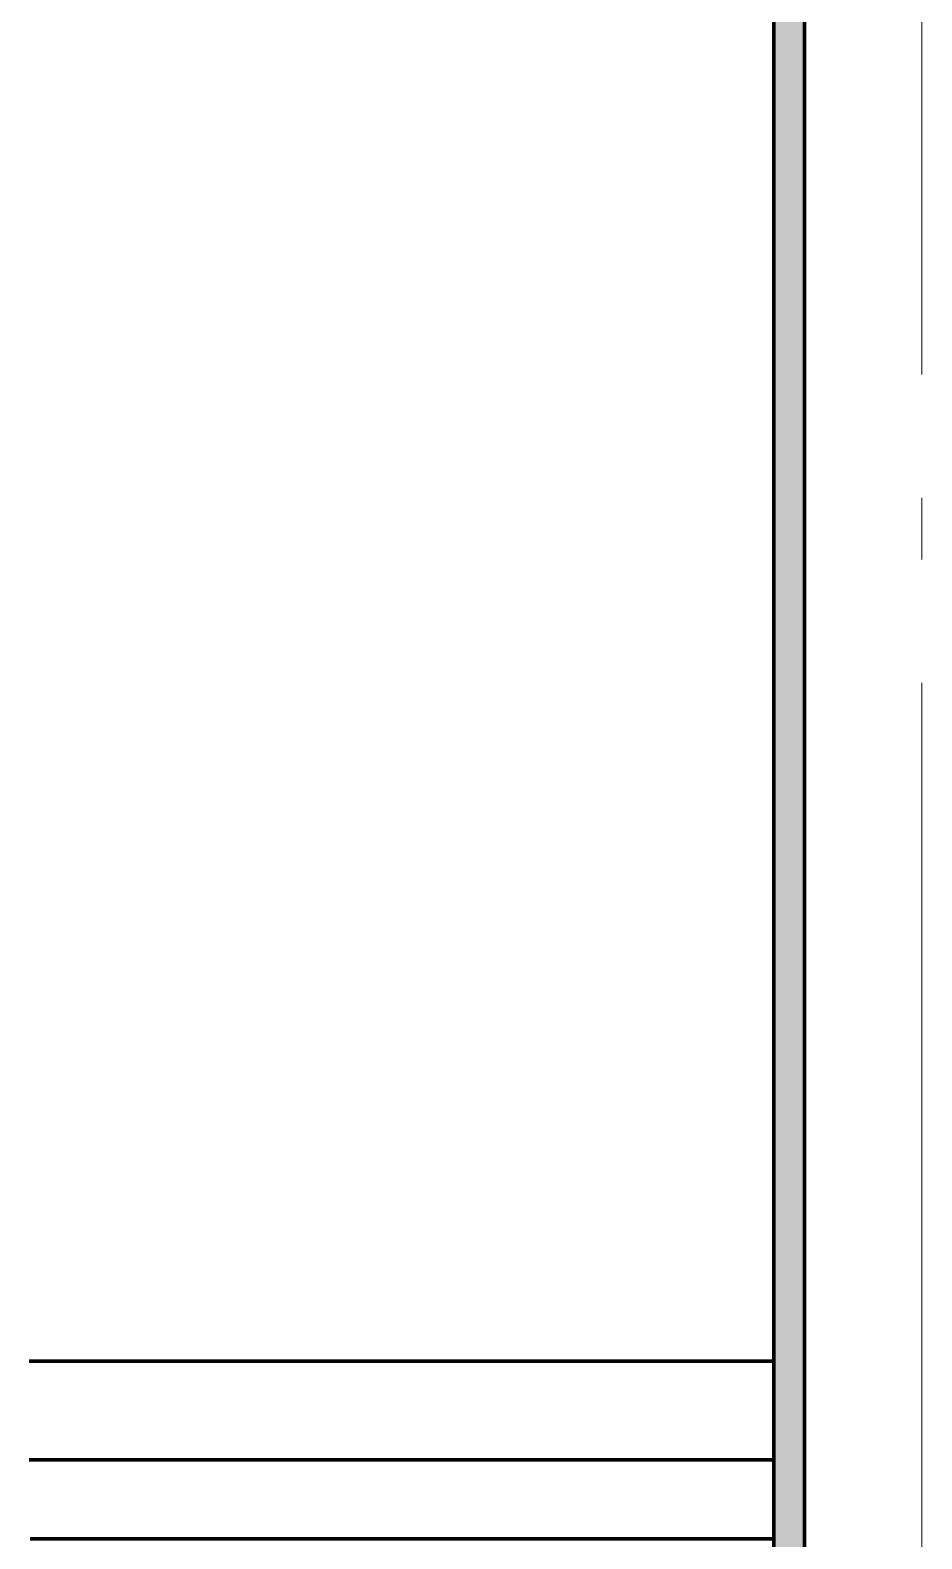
# Model space of a CAD drawing. Header units: millimetres. Extents: x 0 to 2208, y 0 to 420.
# Drawn here: x 575.54 to 590, y 152.98 to 177.45 of the extents above; entities that cross this region are included whole.
import ezdxf

# ---------------------------------------------------------------- set-up
doc = ezdxf.new("R2010")
doc.units = ezdxf.units.MM
doc.linetypes.add('IRAM-F-TRAZO-PUNTO', pattern=[20, 15, -2, 1, -2])
for name, color, linetype, lineweight in [('01-VISIBLE', 7, 'CONTINUOUS', 70), ('03-EJE', 1, 'IRAM-F-TRAZO-PUNTO', 18), ('05-RAYADO', 8, 'CONTINUOUS', 18)]:
    doc.layers.add(name, color=color, linetype=linetype, lineweight=lineweight)

msp = doc.modelspace()

# ---------------------------------------------------------------- hatches: boundary and pattern name
at = {"layer": '05-RAYADO'}
h = msp.add_hatch(color=7, dxfattribs=at)
h.dxf.hatch_style = 1
h.paths.add_polyline_path([(588.1, 142.505), (587.6, 142.505), (587.6, 274.735), (588.1, 274.735)])

# ---------------------------------------------------------------- linework, layer by layer
at = {"layer": '01-VISIBLE'}
for p, q in [((587.6, 142.505), (587.6, 274.735)), ((588.1, 142.505), (588.1, 274.735))]:
    msp.add_line(p, q, dxfattribs=at)
for points in [[(587.6, 155.865), (587.54, 155.865), (587.48, 155.865), (587.42, 155.865), (587.36, 155.865), (587.3, 155.865), (587.24, 155.865), (587.179, 155.865), (587.119, 155.865), (587.059, 155.865), (586.999, 155.865), (586.939, 155.865), (586.879, 155.865), (586.819, 155.865), (586.759, 155.865), (586.699, 155.865), (586.639, 155.865), (586.579, 155.865), (586.519, 155.865), (586.459, 155.865), (586.398, 155.865), (586.338, 155.865), (586.278, 155.865), (586.218, 155.865), (586.158, 155.865), (586.098, 155.865), (586.038, 155.865), (585.978, 155.865), (585.918, 155.865), (585.858, 155.865), (585.798, 155.865), (585.738, 155.865), (585.678, 155.865), (585.618, 155.865), (585.557, 155.865), (585.497, 155.865), (585.437, 155.865), (585.377, 155.865), (585.317, 155.865), (585.257, 155.865), (585.197, 155.865), (585.137, 155.865), (585.077, 155.865), (585.017, 155.865), (584.957, 155.865), (584.897, 155.865), (584.837, 155.865), (584.776, 155.865), (584.716, 155.865), (584.656, 155.865), (584.596, 155.865), (584.536, 155.865), (584.476, 155.865), (584.416, 155.865), (584.356, 155.865), (584.296, 155.865), (584.236, 155.865), (584.176, 155.865), (584.116, 155.865), (584.056, 155.865), (583.995, 155.865), (583.935, 155.865), (583.875, 155.865), (583.815, 155.865), (583.755, 155.865), (583.695, 155.865), (583.635, 155.865), (583.575, 155.865), (583.515, 155.865), (583.455, 155.865), (583.395, 155.865), (583.335, 155.865), (583.275, 155.865), (583.215, 155.865), (583.154, 155.865), (583.094, 155.865), (583.034, 155.865), (582.974, 155.865), (582.914, 155.865), (582.854, 155.865), (582.794, 155.865), (582.734, 155.865), (582.674, 155.865), (582.614, 155.865), (582.554, 155.865), (582.494, 155.865), (582.434, 155.865), (582.373, 155.865), (582.313, 155.865), (582.253, 155.865), (582.193, 155.865), (582.133, 155.865), (582.073, 155.865), (582.013, 155.865), (581.953, 155.865), (581.893, 155.865), (581.833, 155.865), (581.773, 155.865), (581.713, 155.865), (581.653, 155.865), (581.592, 155.865), (581.532, 155.865), (581.472, 155.865), (581.412, 155.865), (581.352, 155.865), (581.292, 155.865), (581.232, 155.865), (581.172, 155.865), (581.112, 155.865), (581.052, 155.865), (580.992, 155.865), (580.932, 155.865), (580.872, 155.865), (580.812, 155.865), (580.751, 155.865), (580.691, 155.865), (580.631, 155.865), (580.571, 155.865), (580.511, 155.865), (580.451, 155.865), (580.391, 155.865), (580.331, 155.865), (580.271, 155.865), (580.211, 155.865), (580.151, 155.865), (580.091, 155.865), (580.031, 155.865), (579.97, 155.865), (579.91, 155.865), (579.85, 155.865), (579.79, 155.865), (579.73, 155.865), (579.67, 155.865), (579.61, 155.865), (579.55, 155.865), (579.49, 155.865), (579.43, 155.865), (579.37, 155.865), (579.31, 155.865), (579.25, 155.865), (579.189, 155.865), (579.129, 155.865), (579.069, 155.865), (579.009, 155.865), (578.949, 155.865), (578.889, 155.865), (578.829, 155.865), (578.769, 155.865), (578.709, 155.865), (578.649, 155.865), (578.589, 155.865), (578.529, 155.865), (578.469, 155.865), (578.408, 155.865), (578.348, 155.865), (578.288, 155.865), (578.228, 155.865), (578.168, 155.865), (578.108, 155.865), (578.048, 155.865), (577.988, 155.865), (577.928, 155.865), (577.868, 155.865), (577.808, 155.865), (577.748, 155.865), (577.688, 155.865), (577.628, 155.865), (577.567, 155.865), (577.507, 155.865), (577.447, 155.865), (577.387, 155.865), (577.327, 155.865), (577.267, 155.865), (577.207, 155.865), (577.147, 155.865), (577.087, 155.865), (577.027, 155.865), (576.967, 155.865), (576.907, 155.865), (576.847, 155.865), (576.786, 155.865), (576.726, 155.865), (576.666, 155.865), (576.606, 155.865), (576.546, 155.865), (576.486, 155.865), (576.426, 155.865), (576.366, 155.865), (576.306, 155.865), (576.246, 155.865), (576.186, 155.865), (576.126, 155.865), (576.066, 155.865), (576.005, 155.865), (575.945, 155.865), (575.885, 155.865), (575.825, 155.865), (575.765, 155.865), (575.705, 155.865), (575.645, 155.865), (575.585, 155.865), (575.525, 155.865)], [(587.6, 154.265), (587.54, 154.265), (587.48, 154.265), (587.42, 154.265), (587.36, 154.265), (587.3, 154.265), (587.24, 154.265), (587.179, 154.265), (587.119, 154.265), (587.059, 154.265), (586.999, 154.265), (586.939, 154.265), (586.879, 154.265), (586.819, 154.265), (586.759, 154.265), (586.699, 154.265), (586.639, 154.265), (586.579, 154.265), (586.519, 154.265), (586.459, 154.265), (586.398, 154.265), (586.338, 154.265), (586.278, 154.265), (586.218, 154.265), (586.158, 154.265), (586.098, 154.265), (586.038, 154.265), (585.978, 154.265), (585.918, 154.265), (585.858, 154.265), (585.798, 154.265), (585.738, 154.265), (585.678, 154.265), (585.618, 154.265), (585.557, 154.265), (585.497, 154.265), (585.437, 154.265), (585.377, 154.265), (585.317, 154.265), (585.257, 154.265), (585.197, 154.265), (585.137, 154.265), (585.077, 154.265), (585.017, 154.265), (584.957, 154.265), (584.897, 154.265), (584.837, 154.265), (584.776, 154.265), (584.716, 154.265), (584.656, 154.265), (584.596, 154.265), (584.536, 154.265), (584.476, 154.265), (584.416, 154.265), (584.356, 154.265), (584.296, 154.265), (584.236, 154.265), (584.176, 154.265), (584.116, 154.265), (584.056, 154.265), (583.995, 154.265), (583.935, 154.265), (583.875, 154.265), (583.815, 154.265), (583.755, 154.265), (583.695, 154.265), (583.635, 154.265), (583.575, 154.265), (583.515, 154.265), (583.455, 154.265), (583.395, 154.265), (583.335, 154.265), (583.275, 154.265), (583.215, 154.265), (583.154, 154.265), (583.094, 154.265), (583.034, 154.265), (582.974, 154.265), (582.914, 154.265), (582.854, 154.265), (582.794, 154.265), (582.734, 154.265), (582.674, 154.265), (582.614, 154.265), (582.554, 154.265), (582.494, 154.265), (582.434, 154.265), (582.373, 154.265), (582.313, 154.265), (582.253, 154.265), (582.193, 154.265), (582.133, 154.265), (582.073, 154.265), (582.013, 154.265), (581.953, 154.265), (581.893, 154.265), (581.833, 154.265), (581.773, 154.265), (581.713, 154.265), (581.653, 154.265), (581.592, 154.265), (581.532, 154.265), (581.472, 154.265), (581.412, 154.265), (581.352, 154.265), (581.292, 154.265), (581.232, 154.265), (581.172, 154.265), (581.112, 154.265), (581.052, 154.265), (580.992, 154.265), (580.932, 154.265), (580.872, 154.265), (580.812, 154.265), (580.751, 154.265), (580.691, 154.265), (580.631, 154.265), (580.571, 154.265), (580.511, 154.265), (580.451, 154.265), (580.391, 154.265), (580.331, 154.265), (580.271, 154.265), (580.211, 154.265), (580.151, 154.265), (580.091, 154.265), (580.031, 154.265), (579.97, 154.265), (579.91, 154.265), (579.85, 154.265), (579.79, 154.265), (579.73, 154.265), (579.67, 154.265), (579.61, 154.265), (579.55, 154.265), (579.49, 154.265), (579.43, 154.265), (579.37, 154.265), (579.31, 154.265), (579.25, 154.265), (579.189, 154.265), (579.129, 154.265), (579.069, 154.265), (579.009, 154.265), (578.949, 154.265), (578.889, 154.265), (578.829, 154.265), (578.769, 154.265), (578.709, 154.265), (578.649, 154.265), (578.589, 154.265), (578.529, 154.265), (578.469, 154.265), (578.408, 154.265), (578.348, 154.265), (578.288, 154.265), (578.228, 154.265), (578.168, 154.265), (578.108, 154.265), (578.048, 154.265), (577.988, 154.265), (577.928, 154.265), (577.868, 154.265), (577.808, 154.265), (577.748, 154.265), (577.688, 154.265), (577.628, 154.265), (577.567, 154.265), (577.507, 154.265), (577.447, 154.265), (577.387, 154.265), (577.327, 154.265), (577.267, 154.265), (577.207, 154.265), (577.147, 154.265), (577.087, 154.265), (577.027, 154.265), (576.967, 154.265), (576.907, 154.265), (576.847, 154.265), (576.786, 154.265), (576.726, 154.265), (576.666, 154.265), (576.606, 154.265), (576.546, 154.265), (576.486, 154.265), (576.426, 154.265), (576.366, 154.265), (576.306, 154.265), (576.246, 154.265), (576.186, 154.265), (576.126, 154.265), (576.066, 154.265), (576.005, 154.265), (575.945, 154.265), (575.885, 154.265), (575.825, 154.265), (575.765, 154.265), (575.705, 154.265), (575.645, 154.265), (575.585, 154.265), (575.525, 154.265)], [(587.6, 152.985), (587.538, 152.985), (587.477, 152.985), (587.415, 152.985), (587.354, 152.985), (587.292, 152.985), (587.231, 152.985), (587.169, 152.985), (587.108, 152.985), (587.046, 152.985), (586.985, 152.985), (586.923, 152.985), (586.862, 152.985), (586.8, 152.985), (586.739, 152.985), (586.677, 152.985), (586.616, 152.985), (586.554, 152.985), (586.493, 152.985), (586.431, 152.985), (586.37, 152.985), (586.308, 152.985), (586.246, 152.985), (586.185, 152.985), (586.123, 152.985), (586.062, 152.985), (586, 152.985), (585.939, 152.985), (585.877, 152.985), (585.816, 152.985), (585.754, 152.985), (585.693, 152.985), (585.631, 152.985), (585.57, 152.985), (585.508, 152.985), (585.447, 152.985), (585.385, 152.985), (585.324, 152.985), (585.262, 152.985), (585.201, 152.985), (585.139, 152.985), (585.077, 152.985), (585.016, 152.985), (584.954, 152.985), (584.893, 152.985), (584.831, 152.985), (584.77, 152.985), (584.708, 152.985), (584.647, 152.985), (584.585, 152.985), (584.524, 152.985), (584.462, 152.985), (584.401, 152.985), (584.339, 152.985), (584.278, 152.985), (584.216, 152.985), (584.155, 152.985), (584.093, 152.985), (584.032, 152.985), (583.97, 152.985), (583.909, 152.985), (583.847, 152.985), (583.785, 152.985), (583.724, 152.985), (583.662, 152.985), (583.601, 152.985), (583.539, 152.985), (583.478, 152.985), (583.416, 152.985), (583.355, 152.985), (583.293, 152.985), (583.232, 152.985), (583.17, 152.985), (583.109, 152.985), (583.047, 152.985), (582.986, 152.985), (582.924, 152.985), (582.863, 152.985), (582.801, 152.985), (582.74, 152.985), (582.678, 152.985), (582.616, 152.985), (582.555, 152.985), (582.493, 152.985), (582.432, 152.985), (582.37, 152.985), (582.309, 152.985), (582.247, 152.985), (582.186, 152.985), (582.124, 152.985), (582.063, 152.985), (582.001, 152.985), (581.94, 152.985), (581.878, 152.985), (581.817, 152.985), (581.755, 152.985), (581.694, 152.985), (581.632, 152.985), (581.571, 152.985), (581.509, 152.985), (581.447, 152.985), (581.386, 152.985), (581.324, 152.985), (581.263, 152.985), (581.201, 152.985), (581.14, 152.985), (581.078, 152.985), (581.017, 152.985), (580.955, 152.985), (580.894, 152.985), (580.832, 152.985), (580.771, 152.985), (580.709, 152.985), (580.648, 152.985), (580.586, 152.985), (580.525, 152.985), (580.463, 152.985), (580.402, 152.985), (580.34, 152.985), (580.279, 152.985), (580.217, 152.985), (580.155, 152.985), (580.094, 152.985), (580.032, 152.985), (579.971, 152.985), (579.909, 152.985), (579.848, 152.985), (579.786, 152.985), (579.725, 152.985), (579.663, 152.985), (579.602, 152.985), (579.54, 152.985), (579.479, 152.985), (579.417, 152.985), (579.356, 152.985), (579.294, 152.985), (579.233, 152.985), (579.171, 152.985), (579.11, 152.985), (579.048, 152.985), (578.986, 152.985), (578.925, 152.985), (578.863, 152.985), (578.802, 152.985), (578.74, 152.985), (578.679, 152.985), (578.617, 152.985), (578.556, 152.985), (578.494, 152.985), (578.433, 152.985), (578.371, 152.985), (578.31, 152.985), (578.248, 152.985), (578.187, 152.985), (578.125, 152.985), (578.064, 152.985), (578.002, 152.985), (577.941, 152.985), (577.879, 152.985), (577.818, 152.985), (577.756, 152.985), (577.694, 152.985), (577.633, 152.985), (577.571, 152.985), (577.51, 152.985), (577.448, 152.985), (577.387, 152.985), (577.325, 152.985), (577.264, 152.985), (577.202, 152.985), (577.141, 152.985), (577.079, 152.985), (577.018, 152.985), (576.956, 152.985), (576.895, 152.985), (576.833, 152.985), (576.772, 152.985), (576.71, 152.985), (576.649, 152.985), (576.587, 152.985), (576.525, 152.985), (576.464, 152.985), (576.402, 152.985), (576.341, 152.985), (576.279, 152.985), (576.218, 152.985), (576.156, 152.985), (576.095, 152.985), (576.033, 152.985), (575.972, 152.985), (575.91, 152.985), (575.849, 152.985), (575.787, 152.985), (575.726, 152.985), (575.664, 152.985), (575.603, 152.985), (575.541, 152.985)]]:
    msp.add_lwpolyline(points, dxfattribs=at)
at = {"layer": '03-EJE'}
msp.add_line((590, 131.865), (590, 282.135), dxfattribs=at)

doc.saveas('drawing.dxf')
